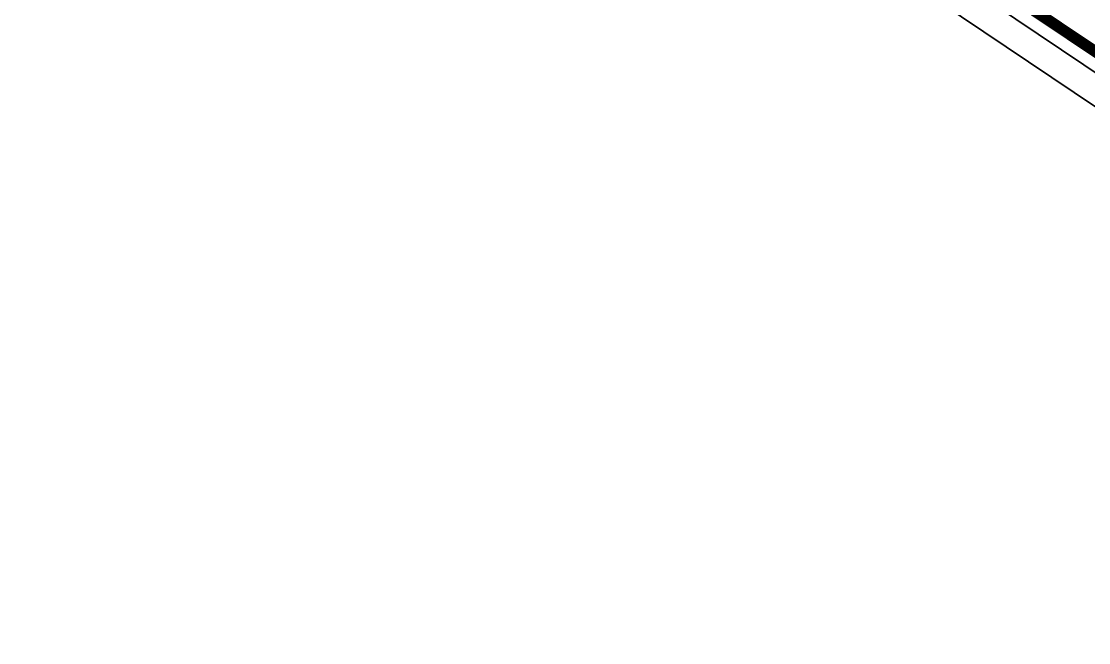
# Model space of a CAD drawing. Header units: inches. Extents: x -2 to 2474, y 1 to 287.
# Drawn here: x 165.292 to 166.006, y 175.687 to 176.103 of the extents above; entities that cross this region are included whole.
import ezdxf

# ---------------------------------------------------------------- set-up
doc = ezdxf.new("R2010")
doc.units = ezdxf.units.IN
doc.header["$MEASUREMENT"] = 0
doc.layers.add('DLX_LUM', color=7, linetype='Continuous', true_color=0xffd400)

msp = doc.modelspace()

# ---------------------------------------------------------------- linework, layer by layer
at = {"layer": 'DLX_LUM'}
for points in [[(166.59556, 175.68777, 0), (165.29205, 176.56151, 0)], [(165.29205, 176.56151, 0), (166.59556, 175.68777, 0)], [(166.59612, 175.68825, 0), (165.29236, 176.56215, 0)], [(165.29236, 176.56215, 0), (166.59612, 175.68825, 0)], [(166.59675, 175.68879, 0), (165.29276, 176.56285, 0)], [(165.29276, 176.56285, 0), (166.59675, 175.68879, 0)], [(166.59581, 175.68798, 0), (165.29314, 176.56116, 0)], [(165.29314, 176.56116, 0), (166.59581, 175.68798, 0)], [(166.59741, 175.68936, 0), (165.29322, 176.56356, 0)], [(165.29322, 176.56356, 0), (166.59741, 175.68936, 0)], [(166.5964, 175.68849, 0), (165.29362, 176.56175, 0)], [(165.29362, 176.56175, 0), (166.5964, 175.68849, 0)], [(165.29371, 176.56423, 0), (166.59807, 175.68992, 0)], [(166.59807, 175.68992, 0), (165.29371, 176.56423, 0)], [(165.29412, 176.56241, 0), (166.59706, 175.68905, 0)], [(166.59706, 175.68905, 0), (165.29412, 176.56241, 0)], [(165.2942, 176.56481, 0), (166.59866, 175.69043, 0)], [(166.59866, 175.69043, 0), (165.2942, 176.56481, 0)], [(165.29458, 176.56312, 0), (166.59772, 175.68962, 0)], [(166.59772, 175.68962, 0), (165.29458, 176.56312, 0)], [(165.29465, 176.56527, 0), (166.59916, 175.69086, 0)], [(166.59916, 175.69086, 0), (165.29465, 176.56527, 0)], [(165.29497, 176.56382, 0), (166.59835, 175.69017, 0)], [(166.59835, 175.69017, 0), (165.29497, 176.56382, 0)], [(165.29504, 176.56558, 0), (166.59953, 175.69118, 0)], [(166.59953, 175.69118, 0), (165.29504, 176.56558, 0)], [(165.29528, 176.56446, 0), (166.59891, 175.69064, 0)], [(166.59891, 175.69064, 0), (165.29528, 176.56446, 0)], [(165.29533, 176.5657, 0), (166.59974, 175.69136, 0)], [(166.59974, 175.69136, 0), (165.29533, 176.5657, 0)], [(165.29549, 176.565, 0), (166.59935, 175.69102, 0)], [(166.59935, 175.69102, 0), (165.29549, 176.565, 0)], [(165.29551, 176.56564, 0), (166.59978, 175.69139, 0)], [(166.59978, 175.69139, 0), (165.29551, 176.56564, 0)], [(165.29556, 176.5654, 0), (166.59965, 175.69128, 0)], [(166.59965, 175.69128, 0), (165.29556, 176.5654, 0)], [(166.59483, 175.68714, 0), (165.29177, 176.56057, 0)], [(165.29177, 176.56057, 0), (166.59483, 175.68714, 0)], [(166.59469, 175.68702, 0), (165.29183, 176.56033, 0)], [(165.29183, 176.56033, 0), (166.59469, 175.68702, 0)], [(166.59512, 175.68739, 0), (165.29185, 176.56097, 0)], [(165.29185, 176.56097, 0), (166.59512, 175.68739, 0)], [(166.59474, 175.68705, 0), (165.292, 176.56027, 0)], [(165.292, 176.56027, 0), (166.59474, 175.68705, 0)], [(166.59495, 175.68723, 0), (165.2923, 176.5604, 0)], [(165.2923, 176.5604, 0), (166.59495, 175.68723, 0)], [(166.59531, 175.68755, 0), (165.29268, 176.5607, 0)], [(165.29268, 176.5607, 0), (166.59531, 175.68755, 0)], [(166.21415, 175.93141, 0), (165.6847, 176.28752, 0)], [(165.6847, 176.28752, 0), (166.21415, 175.93141, 0)], [(166.21415, 175.93141, 0), (165.6847, 176.28752, 0)], [(165.6847, 176.28752, 0), (166.21415, 175.93141, 0)], [(166.20777, 175.91282, 0), (165.67832, 176.26892, 0)], [(165.67832, 176.26892, 0), (166.20777, 175.91282, 0)], [(165.67832, 176.26892, 0), (166.20777, 175.91282, 0)], [(166.20777, 175.91282, 0), (165.67832, 176.26892, 0)]]:
    msp.add_polyline3d(points, dxfattribs=at)

doc.saveas('drawing.dxf')
